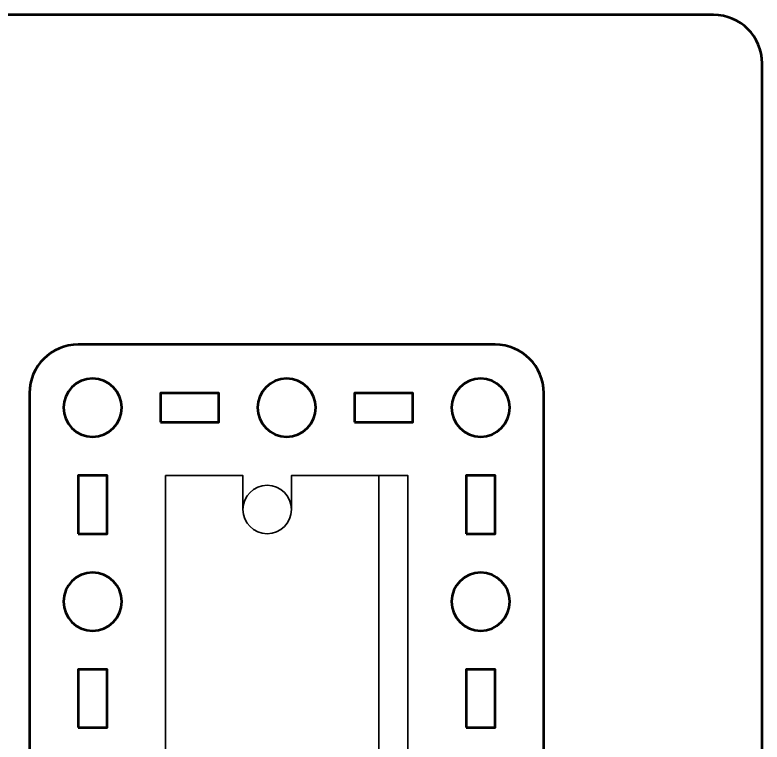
# Model space of a CAD drawing. Header units: centimetres. Extents: x -21 to 0, y -29.7 to 0.
# Drawn here: x -7.7 to 0, y -7.5 to 0 of the extents above; entities that cross this region are included whole.
import ezdxf

# ---------------------------------------------------------------- set-up
doc = ezdxf.new("R2010")
doc.units = ezdxf.units.CM
doc.header["$MEASUREMENT"] = 0
doc.layers.add('Layer 1', color=7, linetype='Continuous')

msp = doc.modelspace()

# ---------------------------------------------------------------- linework, layer by layer
at = {"layer": 'Layer 1', "color": 30, "lineweight": 35}
msp.add_lwpolyline([(-3.95003, -14.35001), (-3.65003, -14.35001), (-3.65003, -4.75001), (-3.95003, -4.75001), (-3.95003, -14.35001)], close=True, dxfattribs=at)
at = {"layer": 'Layer 1', "color": 250, "lineweight": 35}
msp.add_ellipse((-5.10003, -5.10001), major_axis=(0, 0.25), ratio=1, dxfattribs=at)
at = {"layer": 'Layer 1', "color": 22, "lineweight": 53}
msp.add_open_spline([(-21, -29.19991), (-21, -29.19991), (-21, -0.49996), (-21, -0.49996), (-21, -0.49996), (-21, -0.22299), (-20.77691, 0), (-20.49991, 0), (-20.49991, 0), (-20.49991, 0), (-0.5001, 0), (-0.5001, 0), (-0.5001, 0), (-0.22296, 0), (0, -0.22299), (0, -0.49996), (0, -0.49996), (0, -0.49996), (0, -29.19991), (0, -29.19991), (0, -29.19991), (0, -29.47691), (-0.22296, -29.7), (-0.5001, -29.7), (-0.5001, -29.7), (-0.5001, -29.7), (-20.49991, -29.7), (-20.49991, -29.7), (-20.49991, -29.7), (-20.77691, -29.7), (-21, -29.47691), (-21, -29.19991)], degree=3, knots=[0, 0, 0, 0, 0.125, 0.125, 0.125, 0.125, 0.25, 0.25, 0.25, 0.25, 0.375, 0.375, 0.375, 0.375, 0.5, 0.5, 0.5, 0.5, 0.625, 0.625, 0.625, 0.625, 0.75, 0.75, 0.75, 0.75, 0.875, 0.875, 0.875, 0.875, 1, 1, 1, 1], dxfattribs=at)
at = {"layer": 'Layer 1', "color": 114, "lineweight": 53}
msp.add_open_spline([(-7.55006, -14.19993), (-7.55006, -14.19993), (-7.55006, -3.89995), (-7.55006, -3.89995), (-7.55006, -3.89995), (-7.55006, -3.62295), (-7.32697, -3.39999), (-7.04997, -3.39999), (-7.04997, -3.39999), (-7.04997, -3.39999), (-2.7501, -3.39999), (-2.7501, -3.39999), (-2.7501, -3.39999), (-2.47296, -3.39999), (-2.25, -3.62295), (-2.25, -3.89995), (-2.25, -3.89995), (-2.25, -3.89995), (-2.25, -14.19993), (-2.25, -14.19993), (-2.25, -14.19993), (-2.25, -14.47693), (-2.47296, -14.70003), (-2.7501, -14.70003), (-2.7501, -14.70003), (-2.7501, -14.70003), (-7.04997, -14.70003), (-7.04997, -14.70003), (-7.04997, -14.70003), (-7.32697, -14.70003), (-7.55006, -14.47693), (-7.55006, -14.19993)], degree=3, knots=[0, 0, 0, 0, 0.125, 0.125, 0.125, 0.125, 0.25, 0.25, 0.25, 0.25, 0.375, 0.375, 0.375, 0.375, 0.5, 0.5, 0.5, 0.5, 0.625, 0.625, 0.625, 0.625, 0.75, 0.75, 0.75, 0.75, 0.875, 0.875, 0.875, 0.875, 1, 1, 1, 1], dxfattribs=at)
at = {"layer": 'Layer 1', "lineweight": 53}
for points in [[(-6.90003, -3.75002), (-6.73426, -3.75002), (-6.60003, -3.88436), (-6.60003, -4.04998), (-6.60003, -4.04998), (-6.60003, -4.21565), (-6.73426, -4.34999), (-6.90003, -4.34999), (-6.90003, -4.34999), (-7.0657, -4.34999), (-7.20004, -4.21565), (-7.20004, -4.04998), (-7.20004, -4.04998), (-7.20004, -3.88436), (-7.0657, -3.75002), (-6.90003, -3.75002)], [(-4.89996, -3.75002), (-4.73433, -3.75002), (-4.59996, -3.88436), (-4.59996, -4.04998), (-4.59996, -4.04998), (-4.59996, -4.21565), (-4.73433, -4.34999), (-4.89996, -4.34999), (-4.89996, -4.34999), (-5.06573, -4.34999), (-5.19996, -4.21565), (-5.19996, -4.04998), (-5.19996, -4.04998), (-5.19996, -3.88436), (-5.06573, -3.75002), (-4.89996, -3.75002)], [(-2.90003, -3.75002), (-2.73436, -3.75002), (-2.60003, -3.88436), (-2.60003, -4.04998), (-2.60003, -4.04998), (-2.60003, -4.21565), (-2.73436, -4.34999), (-2.90003, -4.34999), (-2.90003, -4.34999), (-3.06566, -4.34999), (-3.20003, -4.21565), (-3.20003, -4.04998), (-3.20003, -4.04998), (-3.20003, -3.88436), (-3.06566, -3.75002), (-2.90003, -3.75002)], [(-6.20002, -4.19992), (-6.20002, -4.19992), (-6.20002, -3.89991), (-6.20002, -3.89991), (-6.20002, -3.89991), (-6.20002, -3.89991), (-5.60001, -3.89991), (-5.60001, -3.89991), (-5.60001, -3.89991), (-5.60001, -3.89991), (-5.60001, -4.19992), (-5.60001, -4.19992), (-5.60001, -4.19992), (-5.60001, -4.19992), (-6.20002, -4.19992), (-6.20002, -4.19992)], [(-4.20005, -4.19992), (-4.20005, -4.19992), (-4.20005, -3.89991), (-4.20005, -3.89991), (-4.20005, -3.89991), (-4.20005, -3.89991), (-3.60005, -3.89991), (-3.60005, -3.89991), (-3.60005, -3.89991), (-3.60005, -3.89991), (-3.60005, -4.19992), (-3.60005, -4.19992), (-3.60005, -4.19992), (-3.60005, -4.19992), (-4.20005, -4.19992), (-4.20005, -4.19992)], [(-7.04997, -5.35004), (-7.04997, -5.35004), (-7.04997, -4.75004), (-7.04997, -4.75004), (-7.04997, -4.75004), (-7.04997, -4.75004), (-6.74996, -4.75004), (-6.74996, -4.75004), (-6.74996, -4.75004), (-6.74996, -4.75004), (-6.74996, -5.35004), (-6.74996, -5.35004), (-6.74996, -5.35004), (-6.74996, -5.35004), (-7.04997, -5.35004), (-7.04997, -5.35004)], [(-3.0501, -5.35004), (-3.0501, -5.35004), (-3.0501, -4.75004), (-3.0501, -4.75004), (-3.0501, -4.75004), (-3.0501, -4.75004), (-2.7501, -4.75004), (-2.7501, -4.75004), (-2.7501, -4.75004), (-2.7501, -4.75004), (-2.7501, -5.35004), (-2.7501, -5.35004), (-2.7501, -5.35004), (-2.7501, -5.35004), (-3.0501, -5.35004), (-3.0501, -5.35004)], [(-6.90003, -5.74995), (-6.73426, -5.74995), (-6.60003, -5.88432), (-6.60003, -6.04995), (-6.60003, -6.04995), (-6.60003, -6.21572), (-6.73426, -6.34995), (-6.90003, -6.34995), (-6.90003, -6.34995), (-7.0657, -6.34995), (-7.20004, -6.21572), (-7.20004, -6.04995), (-7.20004, -6.04995), (-7.20004, -5.88432), (-7.0657, -5.74995), (-6.90003, -5.74995)], [(-2.90003, -5.74995), (-2.73436, -5.74995), (-2.60003, -5.88432), (-2.60003, -6.04995), (-2.60003, -6.04995), (-2.60003, -6.21572), (-2.73436, -6.34995), (-2.90003, -6.34995), (-2.90003, -6.34995), (-3.06566, -6.34995), (-3.20003, -6.21572), (-3.20003, -6.04995), (-3.20003, -6.04995), (-3.20003, -5.88432), (-3.06566, -5.74995), (-2.90003, -5.74995)], [(-7.04997, -7.34997), (-7.04997, -7.34997), (-7.04997, -6.74997), (-7.04997, -6.74997), (-7.04997, -6.74997), (-7.04997, -6.74997), (-6.74996, -6.74997), (-6.74996, -6.74997), (-6.74996, -6.74997), (-6.74996, -6.74997), (-6.74996, -7.34997), (-6.74996, -7.34997), (-6.74996, -7.34997), (-6.74996, -7.34997), (-7.04997, -7.34997), (-7.04997, -7.34997)], [(-3.0501, -7.34997), (-3.0501, -7.34997), (-3.0501, -6.74997), (-3.0501, -6.74997), (-3.0501, -6.74997), (-3.0501, -6.74997), (-2.7501, -6.74997), (-2.7501, -6.74997), (-2.7501, -6.74997), (-2.7501, -6.74997), (-2.7501, -7.34997), (-2.7501, -7.34997), (-2.7501, -7.34997), (-2.7501, -7.34997), (-3.0501, -7.34997), (-3.0501, -7.34997)]]:
    msp.add_open_spline(points, degree=3, knots=[0, 0, 0, 0, 0.25, 0.25, 0.25, 0.25, 0.5, 0.5, 0.5, 0.5, 0.75, 0.75, 0.75, 0.75, 1, 1, 1, 1], dxfattribs=at)
at = {"layer": 'Layer 1', "color": 30, "lineweight": 35}
msp.add_open_spline([(-6.15003, -4.75001), (-6.15003, -4.75001), (-5.35003, -4.75001), (-5.35003, -4.75001), (-5.35003, -4.75001), (-5.35003, -4.75001), (-5.35003, -5.10001), (-5.35003, -5.10001), (-5.35003, -5.10001), (-5.35003, -5.23806), (-5.23808, -5.35001), (-5.10003, -5.35001), (-5.10003, -5.35001), (-4.96198, -5.35001), (-4.85003, -5.23806), (-4.85003, -5.10001), (-4.85003, -5.10001), (-4.85003, -5.10001), (-4.85003, -4.75001), (-4.85003, -4.75001), (-4.85003, -4.75001), (-4.85003, -4.75001), (-3.65003, -4.75001), (-3.65003, -4.75001), (-3.65003, -4.75001), (-3.65003, -4.75001), (-3.65003, -14.35001), (-3.65003, -14.35001), (-3.65003, -14.35001), (-3.65003, -14.35001), (-4.85003, -14.35001), (-4.85003, -14.35001), (-4.85003, -14.35001), (-4.85003, -14.35001), (-4.85003, -14.00001), (-4.85003, -14.00001), (-4.85003, -14.00001), (-4.85003, -13.86196), (-4.96198, -13.75001), (-5.10003, -13.75001), (-5.10003, -13.75001), (-5.23808, -13.75001), (-5.35003, -13.86196), (-5.35003, -14.00001), (-5.35003, -14.00001), (-5.35003, -14.00001), (-5.35003, -14.35001), (-5.35003, -14.35001), (-5.35003, -14.35001), (-5.35003, -14.35001), (-6.15003, -14.35001), (-6.15003, -14.35001), (-6.15003, -14.35001), (-6.15003, -14.35001), (-6.15003, -4.75001), (-6.15003, -4.75001)], degree=3, knots=[0, 0, 0, 0, 0.0714286, 0.0714286, 0.0714286, 0.0714286, 0.1428571, 0.1428571, 0.1428571, 0.1428571, 0.2142857, 0.2142857, 0.2142857, 0.2142857, 0.2857143, 0.2857143, 0.2857143, 0.2857143, 0.3571429, 0.3571429, 0.3571429, 0.3571429, 0.4285714, 0.4285714, 0.4285714, 0.4285714, 0.5, 0.5, 0.5, 0.5, 0.5714286, 0.5714286, 0.5714286, 0.5714286, 0.6428571, 0.6428571, 0.6428571, 0.6428571, 0.7142857, 0.7142857, 0.7142857, 0.7142857, 0.7857143, 0.7857143, 0.7857143, 0.7857143, 0.8571429, 0.8571429, 0.8571429, 0.8571429, 0.9285714, 0.9285714, 0.9285714, 0.9285714, 1, 1, 1, 1], dxfattribs=at)

doc.saveas('drawing.dxf')
